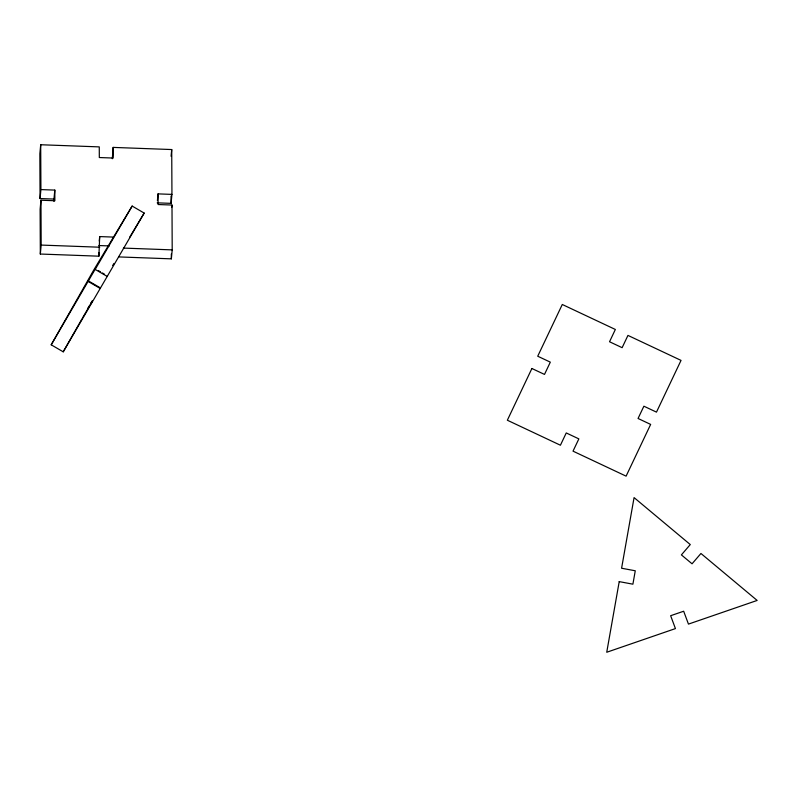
<?xml version="1.0" encoding="UTF-8"?>
<svg xmlns="http://www.w3.org/2000/svg" width="797" height="797" viewBox="0 0 797 797"><rect width="100%" height="100%" fill="white"/><g stroke="black" fill="none" stroke-linecap="round" stroke-linejoin="round"><path stroke-width="1.2" d="M157.188 202.846L171.086 203.355L171.943 194.398L171.724 149.547L113.164 147.405L113.214 158.045L99.316 157.537L99.266 146.887L40.697 144.745L39.85 153.711L40.059 198.553L53.957 199.061L54.814 190.094L40.916 189.586L40.059 198.553M54.814 190.094L54.863 200.744L40.966 200.226L40.119 209.193L40.328 254.034L98.888 256.186L99.695 236.579L113.592 237.088M40.328 254.034L41.175 245.077L40.966 200.226M99.266 241.063L99.695 236.579M113.164 147.405L112.317 158.733M157.407 200.605L158.045 193.88L171.943 194.398M171.086 156.272L171.724 149.547M171.773 207.28L171.993 205.038L158.095 204.53L158.045 193.88M118.892 256.923L171.355 258.846L172.202 249.879L171.993 205.038M51.207 344.812L93.757 270.014L132.153 206.064L144.177 213.078L63.232 351.826L51.207 344.812L95.391 268.888L95.182 269.426L107.216 276.439L107.416 275.901M63.232 351.826L82.061 318.73M88.168 307.991L89.991 304.783M91.207 302.651L92.422 300.519M90.479 304.295L91.705 302.133M95.182 269.426L132.153 206.064M88.138 308.15L89.334 306.118M90.529 304.095L91.725 302.063M82.669 317.664L88.636 307.532M112.666 265.55L113.921 263.468M129.772 237.068L144.177 213.078M98.838 245.546L109.269 245.924M41.175 245.077L99.745 247.219M123.405 248.086L172.202 249.879M98.4 270.641L100.402 271.807M102.405 272.982L104.417 274.148M88.387 280.903L100.412 287.916M88.178 281.451L100.203 288.454M171.056 196.082L171.086 203.355M171.335 253.994L171.355 258.846M98.878 252.639L98.888 256.186M53.957 199.061L53.977 201.422M40.697 144.745L40.916 189.586M619.219 581.621L606.736 652.255L675.428 628.594L670.646 615.712L683.667 611.229L688.459 624.101L757.15 600.44L700.942 553.477L692.055 563.798L681.395 554.891L690.282 544.57L634.073 497.597L621.59 568.231L635.269 570.782L632.898 584.181L619.219 581.621M531.898 368.493L507.35 420.228L560.421 445.224L566.249 432.94L578.851 438.878L573.023 451.152L626.103 476.148L650.651 424.412L638.058 418.475L643.886 406.201L656.479 412.129L681.037 360.393L627.956 335.407L622.128 347.681L609.536 341.754L615.354 329.47L562.284 304.484L537.726 356.219L550.319 362.147L544.5 374.421L531.898 368.493"/></g></svg>
